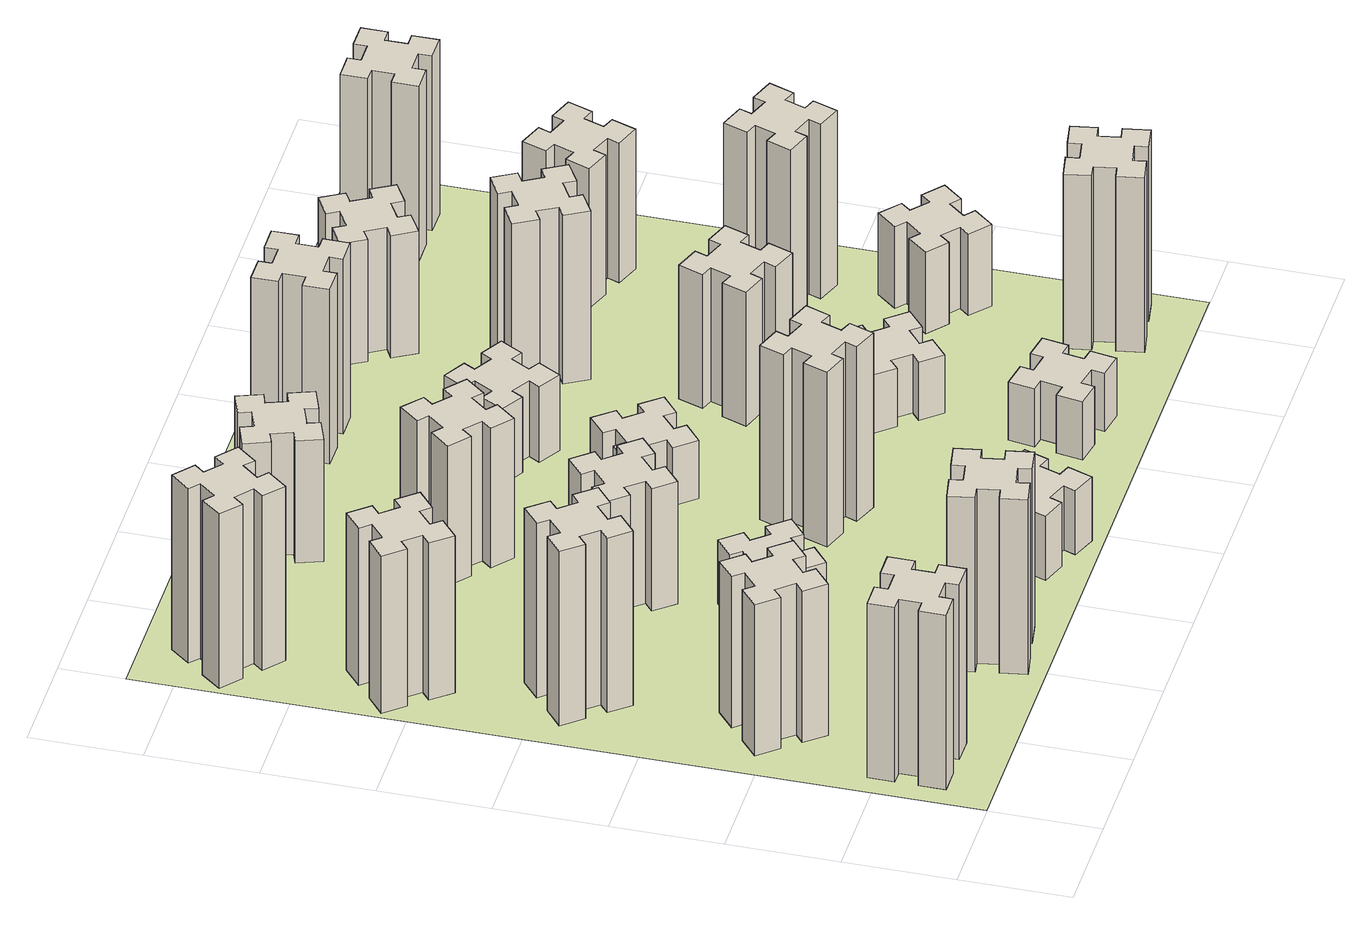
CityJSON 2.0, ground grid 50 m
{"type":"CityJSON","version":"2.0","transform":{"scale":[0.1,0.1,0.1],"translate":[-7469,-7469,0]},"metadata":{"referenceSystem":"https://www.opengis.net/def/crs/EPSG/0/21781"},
"CityObjects":{
"building1":{"type":"Building","attributes":{"class":"1000","function":"1000","usage":"1000","yearOfConstruction":2016,"roofType":"1000","measuredHeight":90,"storeysAboveGround":30,"storeysBelowGround":0},"geometry":[{"type":"Solid","lod":"1","boundaries":[[[[0,1,2,3,4,5,6,7,8,9,10,11,12,13,14,15,16,17,18,19]],[[17,16,20,21]],[[16,15,22,20]],[[15,14,23,22]],[[14,13,24,23]],[[13,12,25,24]],[[12,11,26,25]],[[11,10,27,26]],[[10,9,28,27]],[[9,8,29,28]],[[8,7,30,29]],[[7,6,31,30]],[[6,5,32,31]],[[5,4,33,32]],[[4,3,34,33]],[[3,2,35,34]],[[2,1,36,35]],[[1,0,37,36]],[[0,19,38,37]],[[19,18,39,38]],[[18,17,21,39]],[[24,25,26,27,28,29,30,31,32,33,34,35,36,37,38,39,21,20,22,23]]]]}]},
"building2":{"type":"Building","attributes":{"class":"1000","function":"1000","usage":"1000","yearOfConstruction":2016,"roofType":"1000","measuredHeight":78,"storeysAboveGround":30,"storeysBelowGround":0},"geometry":[{"type":"Solid","lod":"1","boundaries":[[[[40,41,42,43,44,45,46,47,48,49,50,51,52,53,54,55,56,57,58,59]],[[57,56,60,61]],[[56,55,62,60]],[[55,54,63,62]],[[54,53,64,63]],[[53,52,65,64]],[[52,51,66,65]],[[51,50,67,66]],[[50,49,68,67]],[[49,48,69,68]],[[48,47,70,69]],[[47,46,71,70]],[[46,45,72,71]],[[45,44,73,72]],[[44,43,74,73]],[[43,42,75,74]],[[42,41,76,75]],[[41,40,77,76]],[[40,59,78,77]],[[59,58,79,78]],[[58,57,61,79]],[[64,65,66,67,68,69,70,71,72,73,74,75,76,77,78,79,61,60,62,63]]]]}]},
"building3":{"type":"Building","attributes":{"class":"1000","function":"1000","usage":"1000","yearOfConstruction":2016,"roofType":"1000","measuredHeight":90,"storeysAboveGround":30,"storeysBelowGround":0},"geometry":[{"type":"Solid","lod":"1","boundaries":[[[[80,81,82,83,84,85,86,87,88,89,90,91,92,93,94,95,96,97,98,99]],[[97,96,100,101]],[[96,95,102,100]],[[95,94,103,102]],[[94,93,104,103]],[[93,92,105,104]],[[92,91,106,105]],[[91,90,107,106]],[[90,89,108,107]],[[89,88,109,108]],[[88,87,110,109]],[[87,86,111,110]],[[86,85,112,111]],[[85,84,113,112]],[[84,83,114,113]],[[83,82,115,114]],[[82,81,116,115]],[[81,80,117,116]],[[80,99,118,117]],[[99,98,119,118]],[[98,97,101,119]],[[104,105,106,107,108,109,110,111,112,113,114,115,116,117,118,119,101,100,102,103]]]]}]},
"building4":{"type":"Building","attributes":{"class":"1000","function":"1000","usage":"1000","yearOfConstruction":2016,"roofType":"1000","measuredHeight":81,"storeysAboveGround":30,"storeysBelowGround":0},"geometry":[{"type":"Solid","lod":"1","boundaries":[[[[120,121,122,123,124,125,126,127,128,129,130,131,132,133,134,135,136,137,138,139]],[[137,136,140,141]],[[136,135,142,140]],[[135,134,143,142]],[[134,133,144,143]],[[133,132,145,144]],[[132,131,146,145]],[[131,130,147,146]],[[130,129,148,147]],[[129,128,149,148]],[[128,127,150,149]],[[127,126,151,150]],[[126,125,152,151]],[[125,124,153,152]],[[124,123,154,153]],[[123,122,155,154]],[[122,121,156,155]],[[121,120,157,156]],[[120,139,158,157]],[[139,138,159,158]],[[138,137,141,159]],[[144,145,146,147,148,149,150,151,152,153,154,155,156,157,158,159,141,140,142,143]]]]}]},
"building5":{"type":"Building","attributes":{"class":"1000","function":"1000","usage":"1000","yearOfConstruction":2016,"roofType":"1000","measuredHeight":90,"storeysAboveGround":30,"storeysBelowGround":0},"geometry":[{"type":"Solid","lod":"1","boundaries":[[[[160,161,162,163,164,165,166,167,168,169,170,171,172,173,174,175,176,177,178,179]],[[177,176,180,181]],[[176,175,182,180]],[[175,174,183,182]],[[174,173,184,183]],[[173,172,185,184]],[[172,171,186,185]],[[171,170,187,186]],[[170,169,188,187]],[[169,168,189,188]],[[168,167,190,189]],[[167,166,191,190]],[[166,165,192,191]],[[165,164,193,192]],[[164,163,194,193]],[[163,162,195,194]],[[162,161,196,195]],[[161,160,197,196]],[[160,179,198,197]],[[179,178,199,198]],[[178,177,181,199]],[[184,185,186,187,188,189,190,191,192,193,194,195,196,197,198,199,181,180,182,183]]]]}]},
"building6":{"type":"Building","attributes":{"class":"1000","function":"1000","usage":"1000","yearOfConstruction":2016,"roofType":"1000","measuredHeight":90,"storeysAboveGround":30,"storeysBelowGround":0},"geometry":[{"type":"Solid","lod":"1","boundaries":[[[[200,201,202,203,204,205,206,207,208,209,210,211,212,213,214,215,216,217,218,219]],[[217,216,220,221]],[[216,215,222,220]],[[215,214,223,222]],[[214,213,224,223]],[[213,212,225,224]],[[212,211,226,225]],[[211,210,227,226]],[[210,209,228,227]],[[209,208,229,228]],[[208,207,230,229]],[[207,206,231,230]],[[206,205,232,231]],[[205,204,233,232]],[[204,203,234,233]],[[203,202,235,234]],[[202,201,236,235]],[[201,200,237,236]],[[200,219,238,237]],[[219,218,239,238]],[[218,217,221,239]],[[224,225,226,227,228,229,230,231,232,233,234,235,236,237,238,239,221,220,222,223]]]]}]},
"building7":{"type":"Building","attributes":{"class":"1000","function":"1000","usage":"1000","yearOfConstruction":2016,"roofType":"1000","measuredHeight":33,"storeysAboveGround":30,"storeysBelowGround":0},"geometry":[{"type":"Solid","lod":"1","boundaries":[[[[240,241,242,243,244,245,246,247,248,249,250,251,252,253,254,255,256,257,258,259]],[[257,256,260,261]],[[256,255,262,260]],[[255,254,263,262]],[[254,253,264,263]],[[253,252,265,264]],[[252,251,266,265]],[[251,250,267,266]],[[250,249,268,267]],[[249,248,269,268]],[[248,247,270,269]],[[247,246,271,270]],[[246,245,272,271]],[[245,244,273,272]],[[244,243,274,273]],[[243,242,275,274]],[[242,241,276,275]],[[241,240,277,276]],[[240,259,278,277]],[[259,258,279,278]],[[258,257,261,279]],[[264,265,266,267,268,269,270,271,272,273,274,275,276,277,278,279,261,260,262,263]]]]}]},
"building8":{"type":"Building","attributes":{"class":"1000","function":"1000","usage":"1000","yearOfConstruction":2016,"roofType":"1000","measuredHeight":63,"storeysAboveGround":30,"storeysBelowGround":0},"geometry":[{"type":"Solid","lod":"1","boundaries":[[[[280,281,282,283,284,285,286,287,288,289,290,291,292,293,294,295,296,297,298,299]],[[297,296,300,301]],[[296,295,302,300]],[[295,294,303,302]],[[294,293,304,303]],[[293,292,305,304]],[[292,291,306,305]],[[291,290,307,306]],[[290,289,308,307]],[[289,288,309,308]],[[288,287,310,309]],[[287,286,311,310]],[[286,285,312,311]],[[285,284,313,312]],[[284,283,314,313]],[[283,282,315,314]],[[282,281,316,315]],[[281,280,317,316]],[[280,299,318,317]],[[299,298,319,318]],[[298,297,301,319]],[[304,305,306,307,308,309,310,311,312,313,314,315,316,317,318,319,301,300,302,303]]]]}]},
"building9":{"type":"Building","attributes":{"class":"1000","function":"1000","usage":"1000","yearOfConstruction":2016,"roofType":"1000","measuredHeight":33,"storeysAboveGround":30,"storeysBelowGround":0},"geometry":[{"type":"Solid","lod":"1","boundaries":[[[[320,321,322,323,324,325,326,327,328,329,330,331,332,333,334,335,336,337,338,339]],[[337,336,340,341]],[[336,335,342,340]],[[335,334,343,342]],[[334,333,344,343]],[[333,332,345,344]],[[332,331,346,345]],[[331,330,347,346]],[[330,329,348,347]],[[329,328,349,348]],[[328,327,350,349]],[[327,326,351,350]],[[326,325,352,351]],[[325,324,353,352]],[[324,323,354,353]],[[323,322,355,354]],[[322,321,356,355]],[[321,320,357,356]],[[320,339,358,357]],[[339,338,359,358]],[[338,337,341,359]],[[344,345,346,347,348,349,350,351,352,353,354,355,356,357,358,359,341,340,342,343]]]]}]},
"building10":{"type":"Building","attributes":{"class":"1000","function":"1000","usage":"1000","yearOfConstruction":2016,"roofType":"1000","measuredHeight":72,"storeysAboveGround":30,"storeysBelowGround":0},"geometry":[{"type":"Solid","lod":"1","boundaries":[[[[360,361,362,363,364,365,366,367,368,369,370,371,372,373,374,375,376,377,378,379]],[[377,376,380,381]],[[376,375,382,380]],[[375,374,383,382]],[[374,373,384,383]],[[373,372,385,384]],[[372,371,386,385]],[[371,370,387,386]],[[370,369,388,387]],[[369,368,389,388]],[[368,367,390,389]],[[367,366,391,390]],[[366,365,392,391]],[[365,364,393,392]],[[364,363,394,393]],[[363,362,395,394]],[[362,361,396,395]],[[361,360,397,396]],[[360,379,398,397]],[[379,378,399,398]],[[378,377,381,399]],[[384,385,386,387,388,389,390,391,392,393,394,395,396,397,398,399,381,380,382,383]]]]}]},
"building11":{"type":"Building","attributes":{"class":"1000","function":"1000","usage":"1000","yearOfConstruction":2016,"roofType":"1000","measuredHeight":63,"storeysAboveGround":30,"storeysBelowGround":0},"geometry":[{"type":"Solid","lod":"1","boundaries":[[[[400,401,402,403,404,405,406,407,408,409,410,411,412,413,414,415,416,417,418,419]],[[417,416,420,421]],[[416,415,422,420]],[[415,414,423,422]],[[414,413,424,423]],[[413,412,425,424]],[[412,411,426,425]],[[411,410,427,426]],[[410,409,428,427]],[[409,408,429,428]],[[408,407,430,429]],[[407,406,431,430]],[[406,405,432,431]],[[405,404,433,432]],[[404,403,434,433]],[[403,402,435,434]],[[402,401,436,435]],[[401,400,437,436]],[[400,419,438,437]],[[419,418,439,438]],[[418,417,421,439]],[[424,425,426,427,428,429,430,431,432,433,434,435,436,437,438,439,421,420,422,423]]]]}]},
"building12":{"type":"Building","attributes":{"class":"1000","function":"1000","usage":"1000","yearOfConstruction":2016,"roofType":"1000","measuredHeight":90,"storeysAboveGround":30,"storeysBelowGround":0},"geometry":[{"type":"Solid","lod":"1","boundaries":[[[[440,441,442,443,444,445,446,447,448,449,450,451,452,453,454,455,456,457,458,459]],[[457,456,460,461]],[[456,455,462,460]],[[455,454,463,462]],[[454,453,464,463]],[[453,452,465,464]],[[452,451,466,465]],[[451,450,467,466]],[[450,449,468,467]],[[449,448,469,468]],[[448,447,470,469]],[[447,446,471,470]],[[446,445,472,471]],[[445,444,473,472]],[[444,443,474,473]],[[443,442,475,474]],[[442,441,476,475]],[[441,440,477,476]],[[440,459,478,477]],[[459,458,479,478]],[[458,457,461,479]],[[464,465,466,467,468,469,470,471,472,473,474,475,476,477,478,479,461,460,462,463]]]]}]},
"building13":{"type":"Building","attributes":{"class":"1000","function":"1000","usage":"1000","yearOfConstruction":2016,"roofType":"1000","measuredHeight":30,"storeysAboveGround":30,"storeysBelowGround":0},"geometry":[{"type":"Solid","lod":"1","boundaries":[[[[480,481,482,483,484,485,486,487,488,489,490,491,492,493,494,495,496,497,498,499]],[[497,496,500,501]],[[496,495,502,500]],[[495,494,503,502]],[[494,493,504,503]],[[493,492,505,504]],[[492,491,506,505]],[[491,490,507,506]],[[490,489,508,507]],[[489,488,509,508]],[[488,487,510,509]],[[487,486,511,510]],[[486,485,512,511]],[[485,484,513,512]],[[484,483,514,513]],[[483,482,515,514]],[[482,481,516,515]],[[481,480,517,516]],[[480,499,518,517]],[[499,498,519,518]],[[498,497,501,519]],[[504,505,506,507,508,509,510,511,512,513,514,515,516,517,518,519,501,500,502,503]]]]}]},
"building14":{"type":"Building","attributes":{"class":"1000","function":"1000","usage":"1000","yearOfConstruction":2016,"roofType":"1000","measuredHeight":39,"storeysAboveGround":30,"storeysBelowGround":0},"geometry":[{"type":"Solid","lod":"1","boundaries":[[[[520,521,522,523,524,525,526,527,528,529,530,531,532,533,534,535,536,537,538,539]],[[537,536,540,541]],[[536,535,542,540]],[[535,534,543,542]],[[534,533,544,543]],[[533,532,545,544]],[[532,531,546,545]],[[531,530,547,546]],[[530,529,548,547]],[[529,528,549,548]],[[528,527,550,549]],[[527,526,551,550]],[[526,525,552,551]],[[525,524,553,552]],[[524,523,554,553]],[[523,522,555,554]],[[522,521,556,555]],[[521,520,557,556]],[[520,539,558,557]],[[539,538,559,558]],[[538,537,541,559]],[[544,545,546,547,548,549,550,551,552,553,554,555,556,557,558,559,541,540,542,543]]]]}]},
"building15":{"type":"Building","attributes":{"class":"1000","function":"1000","usage":"1000","yearOfConstruction":2016,"roofType":"1000","measuredHeight":30,"storeysAboveGround":30,"storeysBelowGround":0},"geometry":[{"type":"Solid","lod":"1","boundaries":[[[[560,561,562,563,564,565,566,567,568,569,570,571,572,573,574,575,576,577,578,579]],[[577,576,580,581]],[[576,575,582,580]],[[575,574,583,582]],[[574,573,584,583]],[[573,572,585,584]],[[572,571,586,585]],[[571,570,587,586]],[[570,569,588,587]],[[569,568,589,588]],[[568,567,590,589]],[[567,566,591,590]],[[566,565,592,591]],[[565,564,593,592]],[[564,563,594,593]],[[563,562,595,594]],[[562,561,596,595]],[[561,560,597,596]],[[560,579,598,597]],[[579,578,599,598]],[[578,577,581,599]],[[584,585,586,587,588,589,590,591,592,593,594,595,596,597,598,599,581,580,582,583]]]]}]},
"building16":{"type":"Building","attributes":{"class":"1000","function":"1000","usage":"1000","yearOfConstruction":2016,"roofType":"1000","measuredHeight":90,"storeysAboveGround":30,"storeysBelowGround":0},"geometry":[{"type":"Solid","lod":"1","boundaries":[[[[600,601,602,603,604,605,606,607,608,609,610,611,612,613,614,615,616,617,618,619]],[[617,616,620,621]],[[616,615,622,620]],[[615,614,623,622]],[[614,613,624,623]],[[613,612,625,624]],[[612,611,626,625]],[[611,610,627,626]],[[610,609,628,627]],[[609,608,629,628]],[[608,607,630,629]],[[607,606,631,630]],[[606,605,632,631]],[[605,604,633,632]],[[604,603,634,633]],[[603,602,635,634]],[[602,601,636,635]],[[601,600,637,636]],[[600,619,638,637]],[[619,618,639,638]],[[618,617,621,639]],[[624,625,626,627,628,629,630,631,632,633,634,635,636,637,638,639,621,620,622,623]]]]}]},
"building17":{"type":"Building","attributes":{"class":"1000","function":"1000","usage":"1000","yearOfConstruction":2016,"roofType":"1000","measuredHeight":30,"storeysAboveGround":30,"storeysBelowGround":0},"geometry":[{"type":"Solid","lod":"1","boundaries":[[[[640,641,642,643,644,645,646,647,648,649,650,651,652,653,654,655,656,657,658,659]],[[657,656,660,661]],[[656,655,662,660]],[[655,654,663,662]],[[654,653,664,663]],[[653,652,665,664]],[[652,651,666,665]],[[651,650,667,666]],[[650,649,668,667]],[[649,648,669,668]],[[648,647,670,669]],[[647,646,671,670]],[[646,645,672,671]],[[645,644,673,672]],[[644,643,674,673]],[[643,642,675,674]],[[642,641,676,675]],[[641,640,677,676]],[[640,659,678,677]],[[659,658,679,678]],[[658,657,661,679]],[[664,665,666,667,668,669,670,671,672,673,674,675,676,677,678,679,661,660,662,663]]]]}]},
"building18":{"type":"Building","attributes":{"class":"1000","function":"1000","usage":"1000","yearOfConstruction":2016,"roofType":"1000","measuredHeight":69,"storeysAboveGround":30,"storeysBelowGround":0},"geometry":[{"type":"Solid","lod":"1","boundaries":[[[[680,681,682,683,684,685,686,687,688,689,690,691,692,693,694,695,696,697,698,699]],[[697,696,700,701]],[[696,695,702,700]],[[695,694,703,702]],[[694,693,704,703]],[[693,692,705,704]],[[692,691,706,705]],[[691,690,707,706]],[[690,689,708,707]],[[689,688,709,708]],[[688,687,710,709]],[[687,686,711,710]],[[686,685,712,711]],[[685,684,713,712]],[[684,683,714,713]],[[683,682,715,714]],[[682,681,716,715]],[[681,680,717,716]],[[680,699,718,717]],[[699,698,719,718]],[[698,697,701,719]],[[704,705,706,707,708,709,710,711,712,713,714,715,716,717,718,719,701,700,702,703]]]]}]},
"building19":{"type":"Building","attributes":{"class":"1000","function":"1000","usage":"1000","yearOfConstruction":2016,"roofType":"1000","measuredHeight":87,"storeysAboveGround":30,"storeysBelowGround":0},"geometry":[{"type":"Solid","lod":"1","boundaries":[[[[720,721,722,723,724,725,726,727,728,729,730,731,732,733,734,735,736,737,738,739]],[[737,736,740,741]],[[736,735,742,740]],[[735,734,743,742]],[[734,733,744,743]],[[733,732,745,744]],[[732,731,746,745]],[[731,730,747,746]],[[730,729,748,747]],[[729,728,749,748]],[[728,727,750,749]],[[727,726,751,750]],[[726,725,752,751]],[[725,724,753,752]],[[724,723,754,753]],[[723,722,755,754]],[[722,721,756,755]],[[721,720,757,756]],[[720,739,758,757]],[[739,738,759,758]],[[738,737,741,759]],[[744,745,746,747,748,749,750,751,752,753,754,755,756,757,758,759,741,740,742,743]]]]}]},
"building20":{"type":"Building","attributes":{"class":"1000","function":"1000","usage":"1000","yearOfConstruction":2016,"roofType":"1000","measuredHeight":90,"storeysAboveGround":30,"storeysBelowGround":0},"geometry":[{"type":"Solid","lod":"1","boundaries":[[[[760,761,762,763,764,765,766,767,768,769,770,771,772,773,774,775,776,777,778,779]],[[777,776,780,781]],[[776,775,782,780]],[[775,774,783,782]],[[774,773,784,783]],[[773,772,785,784]],[[772,771,786,785]],[[771,770,787,786]],[[770,769,788,787]],[[769,768,789,788]],[[768,767,790,789]],[[767,766,791,790]],[[766,765,792,791]],[[765,764,793,792]],[[764,763,794,793]],[[763,762,795,794]],[[762,761,796,795]],[[761,760,797,796]],[[760,779,798,797]],[[779,778,799,798]],[[778,777,781,799]],[[784,785,786,787,788,789,790,791,792,793,794,795,796,797,798,799,781,780,782,783]]]]}]},
"building21":{"type":"Building","attributes":{"class":"1000","function":"1000","usage":"1000","yearOfConstruction":2016,"roofType":"1000","measuredHeight":63,"storeysAboveGround":30,"storeysBelowGround":0},"geometry":[{"type":"Solid","lod":"1","boundaries":[[[[800,801,802,803,804,805,806,807,808,809,810,811,812,813,814,815,816,817,818,819]],[[817,816,820,821]],[[816,815,822,820]],[[815,814,823,822]],[[814,813,824,823]],[[813,812,825,824]],[[812,811,826,825]],[[811,810,827,826]],[[810,809,828,827]],[[809,808,829,828]],[[808,807,830,829]],[[807,806,831,830]],[[806,805,832,831]],[[805,804,833,832]],[[804,803,834,833]],[[803,802,835,834]],[[802,801,836,835]],[[801,800,837,836]],[[800,819,838,837]],[[819,818,839,838]],[[818,817,821,839]],[[824,825,826,827,828,829,830,831,832,833,834,835,836,837,838,839,821,820,822,823]]]]}]},
"building22":{"type":"Building","attributes":{"class":"1000","function":"1000","usage":"1000","yearOfConstruction":2016,"roofType":"1000","measuredHeight":42,"storeysAboveGround":30,"storeysBelowGround":0},"geometry":[{"type":"Solid","lod":"1","boundaries":[[[[840,841,842,843,844,845,846,847,848,849,850,851,852,853,854,855,856,857,858,859]],[[857,856,860,861]],[[856,855,862,860]],[[855,854,863,862]],[[854,853,864,863]],[[853,852,865,864]],[[852,851,866,865]],[[851,850,867,866]],[[850,849,868,867]],[[849,848,869,868]],[[848,847,870,869]],[[847,846,871,870]],[[846,845,872,871]],[[845,844,873,872]],[[844,843,874,873]],[[843,842,875,874]],[[842,841,876,875]],[[841,840,877,876]],[[840,859,878,877]],[[859,858,879,878]],[[858,857,861,879]],[[864,865,866,867,868,869,870,871,872,873,874,875,876,877,878,879,861,860,862,863]]]]}]},
"building23":{"type":"Building","attributes":{"class":"1000","function":"1000","usage":"1000","yearOfConstruction":2016,"roofType":"1000","measuredHeight":90,"storeysAboveGround":30,"storeysBelowGround":0},"geometry":[{"type":"Solid","lod":"1","boundaries":[[[[880,881,882,883,884,885,886,887,888,889,890,891,892,893,894,895,896,897,898,899]],[[897,896,900,901]],[[896,895,902,900]],[[895,894,903,902]],[[894,893,904,903]],[[893,892,905,904]],[[892,891,906,905]],[[891,890,907,906]],[[890,889,908,907]],[[889,888,909,908]],[[888,887,910,909]],[[887,886,911,910]],[[886,885,912,911]],[[885,884,913,912]],[[884,883,914,913]],[[883,882,915,914]],[[882,881,916,915]],[[881,880,917,916]],[[880,899,918,917]],[[899,898,919,918]],[[898,897,901,919]],[[904,905,906,907,908,909,910,911,912,913,914,915,916,917,918,919,901,900,902,903]]]]}]},
"building24":{"type":"Building","attributes":{"class":"1000","function":"1000","usage":"1000","yearOfConstruction":2016,"roofType":"1000","measuredHeight":72,"storeysAboveGround":30,"storeysBelowGround":0},"geometry":[{"type":"Solid","lod":"1","boundaries":[[[[920,921,922,923,924,925,926,927,928,929,930,931,932,933,934,935,936,937,938,939]],[[937,936,940,941]],[[936,935,942,940]],[[935,934,943,942]],[[934,933,944,943]],[[933,932,945,944]],[[932,931,946,945]],[[931,930,947,946]],[[930,929,948,947]],[[929,928,949,948]],[[928,927,950,949]],[[927,926,951,950]],[[926,925,952,951]],[[925,924,953,952]],[[924,923,954,953]],[[923,922,955,954]],[[922,921,956,955]],[[921,920,957,956]],[[920,939,958,957]],[[939,938,959,958]],[[938,937,941,959]],[[944,945,946,947,948,949,950,951,952,953,954,955,956,957,958,959,941,940,942,943]]]]}]},
"building25":{"type":"Building","attributes":{"class":"1000","function":"1000","usage":"1000","yearOfConstruction":2016,"roofType":"1000","measuredHeight":90,"storeysAboveGround":30,"storeysBelowGround":0},"geometry":[{"type":"Solid","lod":"1","boundaries":[[[[960,961,962,963,964,965,966,967,968,969,970,971,972,973,974,975,976,977,978,979]],[[977,976,980,981]],[[976,975,982,980]],[[975,974,983,982]],[[974,973,984,983]],[[973,972,985,984]],[[972,971,986,985]],[[971,970,987,986]],[[970,969,988,987]],[[969,968,989,988]],[[968,967,990,989]],[[967,966,991,990]],[[966,965,992,991]],[[965,964,993,992]],[[964,963,994,993]],[[963,962,995,994]],[[962,961,996,995]],[[961,960,997,996]],[[960,979,998,997]],[[979,978,999,998]],[[978,977,981,999]],[[984,985,986,987,988,989,990,991,992,993,994,995,996,997,998,999,981,980,982,983]]]]}]},
"landuse1":{"type":"LandUse","attributes":{"name":"plot1","function":"1010"},"geometry":[{"type":"MultiSurface","lod":"1","boundaries":[[[1000,1001,1002,1003]]]}]}
},
"vertices":[
[165,425,0],[165,325,0],[105,325,0],[105,205,0],[225,205,0],[225,265,0],[325,265,0],[325,205,0],[445,205,0],[445,325,0],[385,325,0],[385,425,0],[445,425,0],[445,545,0],[325,545,0],[325,485,0],[225,485,0],[225,545,0],[105,545,0],[105,425,0],[225,485,900],[225,545,900],[325,485,900],[325,545,900],[445,545,900],[445,425,900],[385,425,900],[385,325,900],[445,325,900],[445,205,900],[325,205,900],[325,265,900],[225,265,900],[225,205,900],[105,205,900],[105,325,900],[165,325,900],[165,425,900],[105,425,900],[105,545,900],
[408,899,0],[484,963,0],[523,917,0],[615,994,0],[538,1086,0],[492,1048,0],[427,1124,0],[473,1163,0],[396,1255,0],[304,1178,0],[343,1132,0],[266,1067,0],[228,1113,0],[136,1036,0],[213,944,0],[259,983,0],[323,906,0],[277,868,0],[354,776,0],[446,853,0],[323,906,780],[277,868,780],[259,983,780],[213,944,780],[136,1036,780],[228,1113,780],[266,1067,780],[343,1132,780],[304,1178,780],[396,1255,780],[473,1163,780],[427,1124,780],[492,1048,780],[538,1086,780],[615,994,780],[523,917,780],[484,963,780],[408,899,780],[446,853,780],[354,776,780],
[492,1888,0],[427,1964,0],[473,2003,0],[396,2095,0],[304,2018,0],[343,1972,0],[266,1907,0],[228,1953,0],[136,1876,0],[213,1784,0],[259,1823,0],[323,1746,0],[277,1708,0],[354,1616,0],[446,1693,0],[408,1739,0],[484,1803,0],[523,1757,0],[615,1834,0],[538,1926,0],[484,1803,900],[523,1757,900],[408,1739,900],[446,1693,900],[354,1616,900],[277,1708,900],[323,1746,900],[259,1823,900],[213,1784,900],[136,1876,900],[228,1953,900],[266,1907,900],[343,1972,900],[304,2018,900],[396,2095,900],[473,2003,900],[427,1964,900],[492,1888,900],[538,1926,900],[615,1834,900],
[243,2712,0],[166,2647,0],[128,2693,0],[36,2616,0],[113,2524,0],[159,2563,0],[223,2486,0],[177,2448,0],[254,2356,0],[346,2433,0],[308,2479,0],[384,2543,0],[423,2497,0],[515,2574,0],[438,2666,0],[392,2628,0],[327,2704,0],[373,2743,0],[296,2835,0],[204,2758,0],[327,2704,810],[373,2743,810],[392,2628,810],[438,2666,810],[515,2574,810],[423,2497,810],[384,2543,810],[308,2479,810],[346,2433,810],[254,2356,810],[177,2448,810],[223,2486,810],[159,2563,810],[113,2524,810],[36,2616,810],[128,2693,810],[166,2647,810],[243,2712,810],[204,2758,810],[296,2835,810],
[1085,158,0],[1184,176,0],[1194,117,0],[1312,137,0],[1291,256,0],[1232,245,0],[1215,344,0],[1274,354,0],[1253,472,0],[1135,451,0],[1145,392,0],[1047,375,0],[1037,434,0],[918,413,0],[939,295,0],[998,305,0],[1016,207,0],[957,197,0],[977,78,0],[1096,99,0],[1016,207,900],[957,197,900],[998,305,900],[939,295,900],[918,413,900],[1037,434,900],[1047,375,900],[1145,392,900],[1135,451,900],[1253,472,900],[1274,354,900],[1215,344,900],[1232,245,900],[1291,256,900],[1312,137,900],[1194,117,900],[1184,176,900],[1085,158,900],[1096,99,900],[977,78,900],
[384,3387,0],[308,3452,0],[346,3498,0],[254,3575,0],[177,3483,0],[223,3444,0],[159,3368,0],[113,3406,0],[36,3314,0],[128,3237,0],[166,3283,0],[243,3219,0],[204,3173,0],[296,3096,0],[373,3188,0],[327,3226,0],[392,3303,0],[438,3264,0],[515,3356,0],[423,3433,0],[392,3303,900],[438,3264,900],[327,3226,900],[373,3188,900],[296,3096,900],[204,3173,900],[243,3219,900],[166,3283,900],[128,3237,900],[36,3314,900],[113,3406,900],[159,3368,900],[223,3444,900],[177,3483,900],[254,3575,900],[346,3498,900],[308,3452,900],[384,3387,900],[423,3433,900],[515,3356,900],
[1083,1332,0],[1006,1267,0],[968,1313,0],[876,1236,0],[953,1144,0],[999,1183,0],[1063,1106,0],[1017,1068,0],[1094,976,0],[1186,1053,0],[1148,1099,0],[1224,1163,0],[1263,1117,0],[1355,1194,0],[1278,1286,0],[1232,1248,0],[1167,1324,0],[1213,1363,0],[1136,1455,0],[1044,1378,0],[1167,1324,330],[1213,1363,330],[1232,1248,330],[1278,1286,330],[1355,1194,330],[1263,1117,330],[1224,1163,330],[1148,1099,330],[1186,1053,330],[1094,976,330],[1017,1068,330],[1063,1106,330],[999,1183,330],[953,1144,330],[876,1236,330],[968,1313,330],[1006,1267,330],[1083,1332,330],[1044,1378,330],[1136,1455,330],
[1083,1972,0],[1006,1907,0],[968,1953,0],[876,1876,0],[953,1784,0],[999,1823,0],[1063,1746,0],[1017,1708,0],[1094,1616,0],[1186,1693,0],[1148,1739,0],[1224,1803,0],[1263,1757,0],[1355,1834,0],[1278,1926,0],[1232,1888,0],[1167,1964,0],[1213,2003,0],[1136,2095,0],[1044,2018,0],[1167,1964,630],[1213,2003,630],[1232,1888,630],[1278,1926,630],[1355,1834,630],[1263,1757,630],[1224,1803,630],[1148,1739,630],[1186,1693,630],[1094,1616,630],[1017,1708,630],[1063,1746,630],[999,1823,630],[953,1784,630],[876,1876,630],[968,1953,630],[1006,1907,630],[1083,1972,630],[1044,2018,630],[1136,2095,630],
[1769,360,0],[1735,266,0],[1679,287,0],[1637,174,0],[1750,133,0],[1771,189,0],[1865,155,0],[1844,99,0],[1957,57,0],[1998,170,0],[1942,191,0],[1976,285,0],[2032,264,0],[2073,377,0],[1960,418,0],[1940,362,0],[1846,396,0],[1867,452,0],[1754,493,0],[1713,380,0],[1846,396,330],[1867,452,330],[1940,362,330],[1960,418,330],[2073,377,330],[2032,264,330],[1976,285,330],[1942,191,330],[1998,170,330],[1957,57,330],[1844,99,330],[1865,155,330],[1771,189,330],[1750,133,330],[1637,174,330],[1679,287,330],[1735,266,330],[1769,360,330],[1713,380,330],[1754,493,330],
[1267,2486,0],[1332,2563,0],[1378,2524,0],[1455,2616,0],[1363,2693,0],[1324,2647,0],[1248,2712,0],[1286,2758,0],[1194,2835,0],[1117,2743,0],[1163,2704,0],[1099,2628,0],[1053,2666,0],[976,2574,0],[1068,2497,0],[1106,2543,0],[1183,2479,0],[1144,2433,0],[1236,2356,0],[1313,2448,0],[1183,2479,720],[1144,2433,720],[1106,2543,720],[1068,2497,720],[976,2574,720],[1053,2666,720],[1099,2628,720],[1163,2704,720],[1117,2743,720],[1194,2835,720],[1286,2758,720],[1248,2712,720],[1324,2647,720],[1363,2693,720],[1455,2616,720],[1378,2524,720],[1332,2563,720],[1267,2486,720],[1313,2448,720],[1236,2356,720],
[1125,3456,0],[1031,3422,0],[1010,3478,0],[897,3437,0],[939,3324,0],[995,3345,0],[1029,3251,0],[973,3230,0],[1014,3117,0],[1127,3159,0],[1106,3215,0],[1200,3249,0],[1220,3193,0],[1333,3234,0],[1292,3347,0],[1236,3326,0],[1202,3420,0],[1258,3440,0],[1217,3553,0],[1104,3512,0],[1202,3420,630],[1258,3440,630],[1236,3326,630],[1292,3347,630],[1333,3234,630],[1220,3193,630],[1200,3249,630],[1106,3215,630],[1127,3159,630],[1014,3117,630],[973,3230,630],[1029,3251,630],[995,3345,630],[939,3324,630],[897,3437,630],[1010,3478,630],[1031,3422,630],[1125,3456,630],[1104,3512,630],[1217,3553,630],
[1769,1300,0],[1735,1206,0],[1679,1227,0],[1637,1114,0],[1750,1073,0],[1771,1129,0],[1865,1095,0],[1844,1039,0],[1957,997,0],[1998,1110,0],[1942,1131,0],[1976,1225,0],[2032,1204,0],[2073,1317,0],[1960,1358,0],[1940,1302,0],[1846,1336,0],[1867,1392,0],[1754,1433,0],[1713,1320,0],[1846,1336,900],[1867,1392,900],[1940,1302,900],[1960,1358,900],[2073,1317,900],[2032,1204,900],[1976,1225,900],[1942,1131,900],[1998,1110,900],[1957,997,900],[1844,1039,900],[1865,1095,900],[1771,1129,900],[1750,1073,900],[1637,1114,900],[1679,1227,900],[1735,1206,900],[1769,1300,900],[1713,1320,900],[1754,1433,900],
[1972,1988,0],[1907,2064,0],[1953,2103,0],[1876,2195,0],[1784,2118,0],[1823,2072,0],[1746,2007,0],[1708,2053,0],[1616,1976,0],[1693,1884,0],[1739,1923,0],[1803,1846,0],[1757,1808,0],[1834,1716,0],[1926,1793,0],[1888,1839,0],[1964,1903,0],[2003,1857,0],[2095,1934,0],[2018,2026,0],[1964,1903,300],[2003,1857,300],[1888,1839,300],[1926,1793,300],[1834,1716,300],[1757,1808,300],[1803,1846,300],[1739,1923,300],[1693,1884,300],[1616,1976,300],[1708,2053,300],[1746,2007,300],[1823,2072,300],[1784,2118,300],[1876,2195,300],[1953,2103,300],[1907,2064,300],[1972,1988,300],[2018,2026,300],[2095,1934,300],
[2026,2497,0],[2076,2584,0],[2128,2554,0],[2188,2658,0],[2084,2718,0],[2054,2666,0],[1967,2716,0],[1997,2768,0],[1893,2828,0],[1833,2724,0],[1885,2694,0],[1835,2607,0],[1783,2637,0],[1723,2533,0],[1827,2473,0],[1857,2525,0],[1944,2475,0],[1914,2423,0],[2018,2363,0],[2078,2467,0],[1944,2475,390],[1914,2423,390],[1857,2525,390],[1827,2473,390],[1723,2533,390],[1783,2637,390],[1835,2607,390],[1885,2694,390],[1833,2724,390],[1893,2828,390],[1997,2768,390],[1967,2716,390],[2054,2666,390],[2084,2718,390],[2188,2658,390],[2128,2554,390],[2076,2584,390],[2026,2497,390],[2078,2467,390],[2018,2363,390],
[2596,444,0],[2578,345,0],[2519,356,0],[2498,237,0],[2617,217,0],[2627,276,0],[2725,258,0],[2715,199,0],[2833,178,0],[2854,297,0],[2795,307,0],[2812,405,0],[2871,395,0],[2892,513,0],[2774,534,0],[2764,475,0],[2665,492,0],[2676,551,0],[2557,572,0],[2537,454,0],[2665,492,300],[2676,551,300],[2764,475,300],[2774,534,300],[2892,513,300],[2871,395,300],[2812,405,300],[2795,307,300],[2854,297,300],[2833,178,300],[2715,199,300],[2725,258,300],[2627,276,300],[2617,217,300],[2498,237,300],[2519,356,300],[2578,345,300],[2596,444,300],[2537,454,300],[2557,572,300],
[1965,3385,0],[1965,3485,0],[2025,3485,0],[2025,3605,0],[1905,3605,0],[1905,3545,0],[1805,3545,0],[1805,3605,0],[1685,3605,0],[1685,3485,0],[1745,3485,0],[1745,3385,0],[1685,3385,0],[1685,3265,0],[1805,3265,0],[1805,3325,0],[1905,3325,0],[1905,3265,0],[2025,3265,0],[2025,3385,0],[1905,3325,900],[1905,3265,900],[1805,3325,900],[1805,3265,900],[1685,3265,900],[1685,3385,900],[1745,3385,900],[1745,3485,900],[1685,3485,900],[1685,3605,900],[1805,3605,900],[1805,3545,900],[1905,3545,900],[1905,3605,900],[2025,3605,900],[2025,3485,900],[1965,3485,900],[1965,3385,900],[2025,3385,900],[2025,3265,900],
[2728,999,0],[2804,1063,0],[2843,1017,0],[2935,1094,0],[2858,1186,0],[2812,1148,0],[2747,1224,0],[2793,1263,0],[2716,1355,0],[2624,1278,0],[2663,1232,0],[2586,1167,0],[2548,1213,0],[2456,1136,0],[2533,1044,0],[2579,1083,0],[2643,1006,0],[2597,968,0],[2674,876,0],[2766,953,0],[2643,1006,300],[2597,968,300],[2579,1083,300],[2533,1044,300],[2456,1136,300],[2548,1213,300],[2586,1167,300],[2663,1232,300],[2624,1278,300],[2716,1355,300],[2793,1263,300],[2747,1224,300],[2812,1148,300],[2858,1186,300],[2935,1094,300],[2843,1017,300],[2804,1063,300],[2728,999,300],[2766,953,300],[2674,876,300],
[2682,1671,0],[2716,1765,0],[2772,1744,0],[2813,1857,0],[2700,1898,0],[2680,1842,0],[2586,1876,0],[2607,1932,0],[2494,1973,0],[2453,1860,0],[2509,1840,0],[2475,1746,0],[2419,1767,0],[2377,1654,0],[2490,1613,0],[2511,1669,0],[2605,1635,0],[2584,1579,0],[2697,1537,0],[2738,1650,0],[2605,1635,690],[2584,1579,690],[2511,1669,690],[2490,1613,690],[2377,1654,690],[2419,1767,690],[2475,1746,690],[2509,1840,690],[2453,1860,690],[2494,1973,690],[2607,1932,690],[2586,1876,690],[2680,1842,690],[2700,1898,690],[2813,1857,690],[2772,1744,690],[2716,1765,690],[2682,1671,690],[2738,1650,690],[2697,1537,690],
[2607,2475,0],[2694,2525,0],[2724,2473,0],[2828,2533,0],[2768,2637,0],[2716,2607,0],[2666,2694,0],[2718,2724,0],[2658,2828,0],[2554,2768,0],[2584,2716,0],[2497,2666,0],[2467,2718,0],[2363,2658,0],[2423,2554,0],[2475,2584,0],[2525,2497,0],[2473,2467,0],[2533,2363,0],[2637,2423,0],[2525,2497,870],[2473,2467,870],[2475,2584,870],[2423,2554,870],[2363,2658,870],[2467,2718,870],[2497,2666,870],[2584,2716,870],[2554,2768,870],[2658,2828,870],[2718,2724,870],[2666,2694,870],[2716,2607,870],[2768,2637,870],[2828,2533,870],[2724,2473,870],[2694,2525,870],[2607,2475,870],[2637,2423,870],[2533,2363,870],
[3465,492,0],[3367,475,0],[3357,534,0],[3238,513,0],[3259,395,0],[3318,405,0],[3336,307,0],[3277,297,0],[3297,178,0],[3416,199,0],[3405,258,0],[3504,276,0],[3514,217,0],[3632,237,0],[3611,356,0],[3552,345,0],[3535,444,0],[3594,454,0],[3573,572,0],[3455,551,0],[3535,444,900],[3594,454,900],[3552,345,900],[3611,356,900],[3632,237,900],[3514,217,900],[3504,276,900],[3405,258,900],[3416,199,900],[3297,178,900],[3277,297,900],[3336,307,900],[3318,405,900],[3259,395,900],[3238,513,900],[3357,534,900],[3367,475,900],[3465,492,900],[3455,551,900],[3573,572,900],
[2716,3347,0],[2666,3434,0],[2718,3464,0],[2658,3568,0],[2554,3508,0],[2584,3456,0],[2497,3406,0],[2467,3458,0],[2363,3398,0],[2423,3294,0],[2475,3324,0],[2525,3237,0],[2473,3207,0],[2533,3103,0],[2637,3163,0],[2607,3215,0],[2694,3265,0],[2724,3213,0],[2828,3273,0],[2768,3377,0],[2694,3265,630],[2724,3213,630],[2607,3215,630],[2637,3163,630],[2533,3103,630],[2473,3207,630],[2525,3237,630],[2475,3324,630],[2423,3294,630],[2363,3398,630],[2467,3458,630],[2497,3406,630],[2584,3456,630],[2554,3508,630],[2658,3568,630],[2718,3464,630],[2666,3434,630],[2716,3347,630],[2768,3377,630],[2828,3273,630],
[3487,1006,0],[3552,1083,0],[3598,1044,0],[3675,1136,0],[3583,1213,0],[3544,1167,0],[3468,1232,0],[3506,1278,0],[3414,1355,0],[3337,1263,0],[3383,1224,0],[3319,1148,0],[3273,1186,0],[3196,1094,0],[3288,1017,0],[3326,1063,0],[3403,999,0],[3364,953,0],[3456,876,0],[3533,968,0],[3403,999,420],[3364,953,420],[3326,1063,420],[3288,1017,420],[3196,1094,420],[3273,1186,420],[3319,1148,420],[3383,1224,420],[3337,1263,420],[3414,1355,420],[3506,1278,420],[3468,1232,420],[3544,1167,420],[3583,1213,420],[3675,1136,420],[3598,1044,420],[3552,1083,420],[3487,1006,420],[3533,968,420],[3456,876,420],
[3420,1842,0],[3326,1876,0],[3347,1932,0],[3234,1973,0],[3193,1860,0],[3249,1840,0],[3215,1746,0],[3159,1767,0],[3117,1654,0],[3230,1613,0],[3251,1669,0],[3345,1635,0],[3324,1579,0],[3437,1537,0],[3478,1650,0],[3422,1671,0],[3456,1765,0],[3512,1744,0],[3553,1857,0],[3440,1898,0],[3456,1765,900],[3512,1744,900],[3422,1671,900],[3478,1650,900],[3437,1537,900],[3324,1579,900],[3345,1635,900],[3251,1669,900],[3230,1613,900],[3117,1654,900],[3159,1767,900],[3215,1746,900],[3249,1840,900],[3193,1860,900],[3234,1973,900],[3347,1932,900],[3326,1876,900],[3420,1842,900],[3440,1898,900],[3553,1857,900],
[3320,2682,0],[3226,2716,0],[3247,2772,0],[3134,2813,0],[3093,2700,0],[3149,2680,0],[3115,2586,0],[3059,2607,0],[3017,2494,0],[3130,2453,0],[3151,2509,0],[3245,2475,0],[3224,2419,0],[3337,2377,0],[3378,2490,0],[3322,2511,0],[3356,2605,0],[3412,2584,0],[3453,2697,0],[3340,2738,0],[3356,2605,720],[3412,2584,720],[3322,2511,720],[3378,2490,720],[3337,2377,720],[3224,2419,720],[3245,2475,720],[3151,2509,720],[3130,2453,720],[3017,2494,720],[3059,2607,720],[3115,2586,720],[3149,2680,720],[3093,2700,720],[3134,2813,720],[3247,2772,720],[3226,2716,720],[3320,2682,720],[3340,2738,720],[3453,2697,720],
[3285,3325,0],[3385,3325,0],[3385,3265,0],[3505,3265,0],[3505,3385,0],[3445,3385,0],[3445,3485,0],[3505,3485,0],[3505,3605,0],[3385,3605,0],[3385,3545,0],[3285,3545,0],[3285,3605,0],[3165,3605,0],[3165,3485,0],[3225,3485,0],[3225,3385,0],[3165,3385,0],[3165,3265,0],[3285,3265,0],[3225,3385,900],[3165,3385,900],[3225,3485,900],[3165,3485,900],[3165,3605,900],[3285,3605,900],[3285,3545,900],[3385,3545,900],[3385,3605,900],[3505,3605,900],[3505,3485,900],[3445,3485,900],[3445,3385,900],[3505,3385,900],[3505,3265,900],[3385,3265,900],[3385,3325,900],[3285,3325,900],[3285,3265,900],[3165,3265,900],
[5,3705,0],[3705,3705,0],[3705,5,0],[5,5,0]
]}
